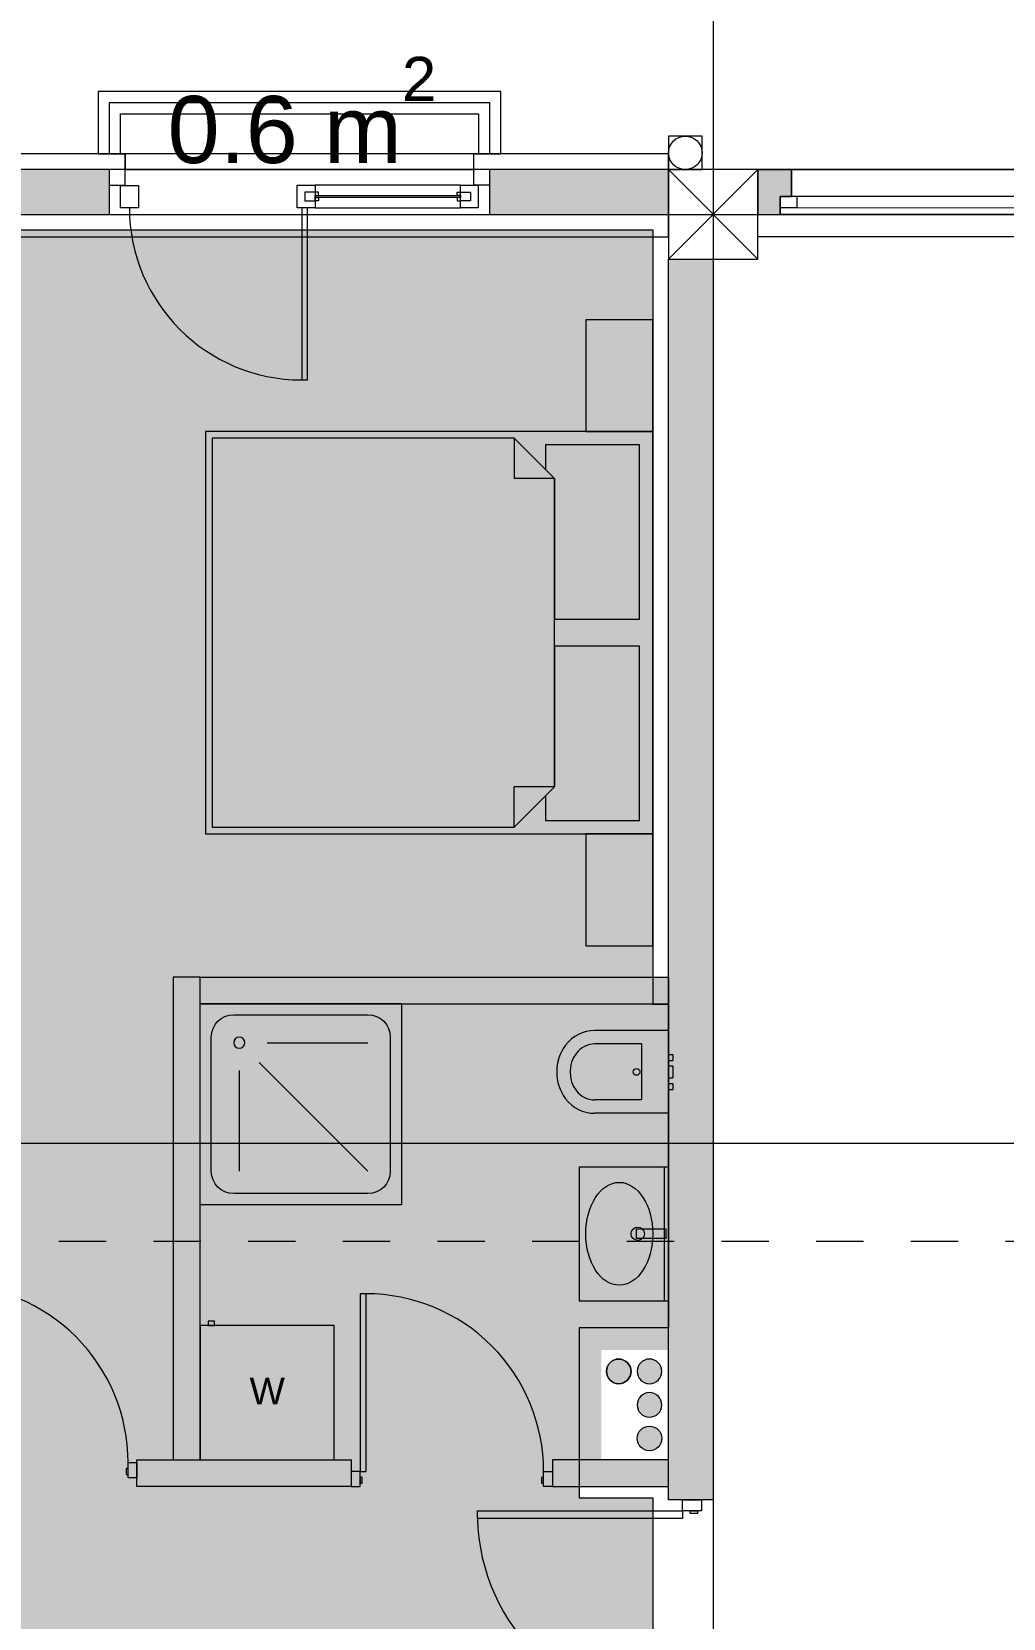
# Model space of a CAD drawing. Header units: millimetres. Extents: x 475159934 to 476245151, y 4620917055 to 4621447368.
# Drawn here: x 475280069 to 475284414, y 4621152927 to 4621160023 of the extents above; entities that cross this region are included whole.
import ezdxf
from ezdxf.enums import TextEntityAlignment as Align

# ---------------------------------------------------------------- set-up
doc = ezdxf.new("R2010")
doc.units = ezdxf.units.MM
doc.header["$MEASUREMENT"] = 0
doc.linetypes.add('Dashed', pattern=[423.333333, 211.666667, -211.666667])
for name, color, linetype, lineweight in [('2D Drafting - General_Pen_No__1_Pen_No__7', 7, 'Continuous', 0), ('2D Drafting - General_Pen_No__1_Pen_No__7_Pen_No__7', 7, 'Continuous', 0), ('2D Drafting - General_Pen_No__250_Pen_No__7_Pen_No__154', 154, 'Continuous', 0), ('2D Drafting - General_Pen_No__250_Pen_No__7_Pen_No__250', 7, 'Continuous', 0), ('2D Drafting - General_Pen_No__250_Pen_No__7_Pen_No__7', 7, 'Continuous', 0), ('2D Drafting - General_Pen_No__7_Pen_No__250', 7, 'Continuous', 0), ('2D Drafting - General_Pen_No__7_Pen_No__7_Pen_No__7', 7, 'Continuous', 0), ('Doors_Pen_No__7_Pen_No__7_Pen_No__7', 7, 'Continuous', 0), ('G-Anno-Nplt_Pen_No__151', 151, 'Continuous', 0), ('G-Anno-Nplt_Pen_No__4', 7, 'Continuous', 0), ('G-Anno-Nplt_Pen_No__7', 7, 'Continuous', 0), ('gegmebi_Pen_No__7_Pen_No__7', 7, 'Continuous', 0), ('kar-panjara_Pen_No__7_Pen_No__7_Pen_No__7', 7, 'Continuous', 0), ('New_2D Drafting - General_Pen_No__2_Pen_No__250', 7, 'Continuous', 0), ('New_Interior - Furniture _Pen_No__86', 86, 'Continuous', 0), ('New_reg_nak_Pen_No__7', 7, 'Continuous', 0), ('New_shenobebi_Pen_No__1', 1, 'Continuous', 0), ('New_shenobebi_Pen_No__7', 7, 'Continuous', 0), ('New_Structural - Bearing_Pen_No__250', 7, 'Continuous', 0), ('shaxtebi da milebi_Pen_No__1_Pen_No__1_Pen_No__1', 1, 'Continuous', 0), ('shaxtebi da milebi_Pen_No__5_Pen_No__5_Pen_No__5', 5, 'Continuous', 0), ('zoma_Pen_No__142', 142, 'Continuous', 0), ('zoma_Pen_No__5_Pen_No__5', 5, 'Continuous', 0)]:
    doc.layers.add(name, color=color, linetype=linetype, lineweight=lineweight)
for name, color, linetype in [('New_Interior - Furniture', 7, 'Continuous'), ('New_R03_Nakveti', 7, 'Continuous'), ('zoma', 7, 'Continuous')]:
    doc.layers.add(name, color=color, linetype=linetype)
for name, color, linetype, lineweight, true_color in [('New_Interior - Furniture _Pen_No__252', 7, 'Continuous', 0, 0x666666), ('New_R03_Nakveti_Pen_No__252', 7, 'Continuous', 0, 0x666666), ('shaxtebi da milebi_Pen_No__1_Pen_No__1_Pen_No__252', 7, 'Continuous', 0, 0x666666)]:
    doc.layers.add(name, color=color, linetype=linetype, lineweight=lineweight, true_color=true_color)
doc.styles.add('GENERATED_STYLE_1', font='arial.ttf')
doc.styles.add('GENERATED_STYLE_3', font='arial.ttf')
doc.dimstyles.new('GENERATED_STYLE__27', dxfattribs={"dimtxt": 0.18, "dimasz": 364.8, "dimexe": 0.18, "dimexo": 0.0625, "dimgap": 0, "dimtad": 0, "dimtih": 1, "dimtoh": 1, "dimdec": 4, "dimzin": 0, "dimdsep": 46, "dimcen": 0.09, "dimadec": 0, "dimazin": 0, "dimtfac": 1, "dimtdec": 4, "dimtmove": 0, "dimatfit": 3, "dimldrblk": 'ARROWHEAD_11', "dimfxl": 1, "dimtolj": 1, "dimtzin": 0, "dimarcsym": 0})
doc.dimstyles.new('GENERATED_STYLE__3', dxfattribs={"dimtxt": 200, "dimasz": 64.421331, "dimexe": 0.18, "dimexo": 3, "dimgap": 0, "dimtad": 1, "dimtih": 1, "dimtoh": 1, "dimlfac": 0.001, "dimzin": 0, "dimdsep": 46, "dimtxsty": 'GENERATED_STYLE_3', "dimblk": 'ARROWHEAD_2', "dimblk1": 'ARROWHEAD_2', "dimblk2": 'ARROWHEAD_2', "dimcen": 0.09, "dimclrd": 142, "dimclre": 142, "dimclrt": 142, "dimadec": 0, "dimazin": 0, "dimtfac": 1, "dimtdec": 4, "dimtmove": 0, "dimatfit": 3, "dimfxl": 1, "dimtolj": 1, "dimtzin": 0, "dimarcsym": 0})
doc.dimstyles.new('GENERATED_STYLE__6', dxfattribs={"dimtxt": 200, "dimasz": 64.421331, "dimexe": 0.18, "dimexo": 3, "dimgap": 0, "dimtad": 1, "dimlfac": 0.001, "dimzin": 0, "dimdsep": 46, "dimtxsty": 'GENERATED_STYLE_3', "dimblk": 'ARROWHEAD_2', "dimblk1": 'ARROWHEAD_2', "dimblk2": 'ARROWHEAD_2', "dimcen": 0.09, "dimclrd": 142, "dimclre": 142, "dimclrt": 142, "dimadec": 0, "dimazin": 0, "dimtfac": 1, "dimtdec": 4, "dimtmove": 0, "dimatfit": 3, "dimfxl": 1, "dimtolj": 1, "dimtzin": 0, "dimarcsym": 0})

# ---------------------------------------------------------------- blocks, each defined once
blk = doc.blocks.new('Bed Layout 23_2')
at = {"layer": 'New_R03_Nakveti_Pen_No__252', "color": 251, "linetype": 'Continuous', "lineweight": 0, "true_color": 0x666666}
for p, q in [((-900, 0), (-1399.9, 0)), ((-1399.9, 0), (-1399.9, -300)), ((-900, -300), (-900, 0)), ((900, 0), (-900, 0)), ((-900, 0), (-900, -2000)), ((1399.9, 0), (900, 0)), ((900, 0), (900, -300)), ((900, -2000), (900, 0)), ((1399.9, -300), (1399.9, 0)), ((-1399.9, -300), (-900, -300)), ((900, -300), (1399.9, -300)), ((-690, -440), (-870, -620)), ((0, -440), (-690, -440)), ((-690, -440), (-690, -620)), ((690, -440), (0, -440)), ((870, -620), (690, -440)), ((690, -440), (690, -620)), ((-870, -620), (-870, -1970)), ((-870, -620), (-690, -620)), ((870, -620), (690, -620)), ((870, -1970), (870, -620)), ((-870, -1970), (0, -1970)), ((0, -1970), (870, -1970)), ((-900, -2000), (900, -2000))]:
    blk.add_line(p, q, dxfattribs=at)
at = {"layer": 'New_R03_Nakveti_Pen_No__252', "color": 251, "linetype": 'Continuous', "lineweight": 0, "true_color": 0x666666, "flags": 128}
for points in [[(-60, -440), (-60, -60), (-840, -60), (-840, -480), (-730, -480), (-690, -440)], [(690, -440), (730, -480), (840, -480), (840, -60), (60, -60), (60, -440)]]:
    blk.add_lwpolyline(points, close=True, dxfattribs=at)
blk = doc.blocks.new('Shower Tray 26_3')
at = {"layer": 'New_Interior - Furniture _Pen_No__252', "color": 251, "linetype": 'Continuous', "lineweight": 0, "true_color": 0x666666}
for p, q in [((750, 850), (150, 850)), ((50, 750), (50, 150)), ((175, 300), (175, 750)), ((263.4, 263.4), (750, 750)), ((850, 150), (850, 750)), ((300, 175), (750, 175)), ((150, 50), (750, 50))]:
    blk.add_line(p, q, dxfattribs=at)
at = {"layer": 'New_Interior - Furniture _Pen_No__252', "color": 251, "linetype": 'Continuous', "lineweight": 0, "true_color": 0x666666, "flags": 128}
blk.add_lwpolyline([(900, 0), (900, 900), (0, 900), (0, 0)], close=True, dxfattribs=at)
at = {"layer": 'New_Interior - Furniture _Pen_No__252', "color": 251, "linetype": 'Continuous', "lineweight": 0, "true_color": 0x666666}
blk.add_circle((175, 175), 25, dxfattribs=at)
for centre, start, end in [((150, 750), 90, 180), ((750, 750), 0, 90), ((150, 150), 180, 270), ((750, 150), 270, 0)]:
    blk.add_arc(centre, 100, start, end, dxfattribs=at)
blk = doc.blocks.new('Bidet 26')
at = {"layer": 'New_Interior - Furniture _Pen_No__252', "color": 251, "linetype": 'Continuous', "lineweight": 0, "true_color": 0x666666}
for p, q in [((185, 0), (-185, 0)), ((-78.5, 20), (-74.5, 20)), ((-78.5, 0), (-78.5, 20)), ((-74.5, 20), (-65, 20)), ((-65, 20), (-55.5, 20)), ((-55.5, 20), (-51.5, 20)), ((-51.5, 0), (-51.5, 20)), ((-27, 20), (-19.1, 20)), ((-27, 0), (-27, 20)), ((-19.1, 20), (0, 20)), ((0, 20), (19.1, 20)), ((0, 0), (19.1, 0)), ((19.1, 20), (27, 20)), ((19.1, 0), (27, 0)), ((27, 0), (27, 20)), ((51.5, 20), (55.5, 20)), ((51.5, 0), (51.5, 20)), ((51.5, 0), (55.5, 0)), ((55.5, 20), (65, 20)), ((55.5, 0), (65, 0)), ((65, 20), (74.5, 20)), ((65, 0), (74.5, 0)), ((74.5, 20), (78.5, 20)), ((74.5, 0), (78.5, 0)), ((78.5, 0), (78.5, 20)), ((185, 0), (185, -330)), ((-185, 0), (-185, -330)), ((-78.5, 0), (-74.5, 0)), ((-74.5, 0), (-65, 0)), ((-65, 0), (-55.5, 0)), ((-55.5, 0), (-51.5, 0)), ((-27, 0), (-19.1, 0)), ((-19.1, 0), (0, 0)), ((-125, -120), (-125, -330)), ((-125, -120), (125, -120)), ((125, -120), (125, -330))]:
    blk.add_line(p, q, dxfattribs=at)
blk.add_circle((0, -142.5), 15, dxfattribs=at)
for centre, radius, start, end in [((-22.5, -330), 162.5, 180, 233.1301), ((-22.5, -330), 162.5, 180, 233.1301), ((-22.5, -330), 102.5, 180, 233.1301), ((22.5, -330), 102.5, 306.8699, 0), ((22.5, -330), 162.5, 306.8699, 0), ((0, -300), 140, 233.1301, 306.8699), ((0, -300), 200, 233.1301, 306.8699), ((0, -300), 200, 233.1301, 270)]:
    blk.add_arc(centre, radius, start, end, dxfattribs=at)
blk = doc.blocks.new('Multi-Basin Counter 26')
at = {"layer": 'New_Interior - Furniture _Pen_No__252', "color": 251, "linetype": 'Continuous', "lineweight": 0, "true_color": 0x666666}
for p, q in [((-300, 0), (300, 0)), ((-300, -400), (-300, 0)), ((300, -400), (300, 0)), ((-300, -20), (300, -20)), ((-300, -400), (300, -400))]:
    blk.add_line(p, q, dxfattribs=at)
at = {"layer": 'New_Interior - Furniture _Pen_No__252', "color": 251, "linetype": 'Continuous', "lineweight": 0, "true_color": 0x666666, "flags": 128}
blk.add_lwpolyline([(-20, -145), (20, -145), (20, -10), (-20, -10)], close=True, dxfattribs=at)
at = {"layer": 'New_Interior - Furniture _Pen_No__252', "color": 251, "linetype": 'Continuous', "lineweight": 0, "true_color": 0x666666}
blk.add_circle((0, -137.1895), 30, dxfattribs=at)
blk.add_ellipse((0, -220), major_axis=(230, 0), ratio=0.652173913, dxfattribs=at)
blk = doc.blocks.new('Washer 26')
at = {"layer": 'New_Interior - Furniture _Pen_No__252', "color": 251, "linetype": 'Continuous', "lineweight": 0, "true_color": 0x666666, "flags": 128}
for points in [[(-300, 0), (-300, -600), (300, -600), (300, 0)], [(-263.5, 0), (-236.5, 0), (-236.5, 20), (-263.5, 20)], [(-263.5, 0), (-236.5, 0), (-236.5, 20), (-263.5, 20)]]:
    blk.add_lwpolyline(points, close=True, dxfattribs=at)
at = {"layer": 'New_Interior - Furniture _Pen_No__86', "color": 86, "lineweight": 0, "style": 'GENERATED_STYLE_3'}
blk.add_attdef('stDisplayText', text='', height=120, dxfattribs=at).set_placement((0, -293.1), align=Align.MIDDLE_CENTER)
blk = doc.blocks.new('*D883', base_point=(475826095.8, 4621095193.2))
at = {"layer": 'zoma_Pen_No__142', "color": 142, "linetype": 'Continuous', "lineweight": 0, "transparency": 16777216}
for p, q in [((475276441.2, 4621137897.2), (475276392.3, 4621137812.4)), ((475276416.8, 4621137791.2), (475276416.8, 4621137918.4)), ((475282941.2, 4621137897.2), (475282892.3, 4621137812.4)), ((475282916.8, 4621137791.2), (475282916.8, 4621137918.4)), ((475276416.8, 4621137854.8), (475282916.8, 4621137854.8))]:
    blk.add_line(p, q, dxfattribs=at)
at = {"layer": 'zoma_Pen_No__142', "color": 142, "lineweight": 0, "transparency": 16777216, "char_height": 200, "attachment_point": 7, "style": 'GENERATED_STYLE_3'}
for s, insert in [('\\A1;{\\pql;\\fArial|b0|i0|c204|p0;\\W1.000000;0.40}', (475276441.3, 4621137894.8)), ('\\A1;{\\pql;\\fArial|b0|i0|c204|p0;\\W1.000000;6.50}', (475279399.9, 4621137894.8)), ('\\A1;{\\pql;\\fArial|b0|i0|c204|p0;\\W1.000000;0.40}', (475282358.4, 4621137894.8))]:
    blk.add_mtext(s, dxfattribs=dict(at, insert=insert))
blk = doc.blocks.new('ARROWHEAD_2')
at = {"color": 0, "linetype": 'Continuous', "lineweight": 0}
for p, q in [((0, 0), (-1, 0)), ((-0.38, -0.66), (0.38, 0.66))]:
    blk.add_line(p, q, dxfattribs=at)
blk = doc.blocks.new('*D884', base_point=(475826095.8, 4621095193.2))
at = {"layer": 'zoma_Pen_No__142', "color": 142, "linetype": 'Continuous', "lineweight": 0, "transparency": 16777216}
for p, q in [((475282941.2, 4621137897.2), (475282892.3, 4621137812.4)), ((475282916.8, 4621137791.2), (475282916.8, 4621137918.4)), ((475283341.2, 4621137897.2), (475283292.3, 4621137812.4)), ((475283316.8, 4621137791.2), (475283316.8, 4621137918.4)), ((475282916.8, 4621137854.8), (475283316.8, 4621137854.8))]:
    blk.add_line(p, q, dxfattribs=at)
blk = doc.blocks.new('*D885', base_point=(475826095.8, 4621095193.2))
at = {"layer": 'zoma_Pen_No__142', "color": 142, "linetype": 'Continuous', "lineweight": 0, "transparency": 16777216}
for p, q in [((475283341.2, 4621137897.2), (475283292.3, 4621137812.4)), ((475283316.8, 4621137791.2), (475283316.8, 4621137918.4)), ((475289841.2, 4621137897.2), (475289792.3, 4621137812.4)), ((475289816.8, 4621137791.2), (475289816.8, 4621137918.4)), ((475283316.8, 4621137854.8), (475289816.8, 4621137854.8))]:
    blk.add_line(p, q, dxfattribs=at)
at = {"layer": 'zoma_Pen_No__142', "color": 142, "lineweight": 0, "transparency": 16777216, "char_height": 200, "attachment_point": 7, "style": 'GENERATED_STYLE_3'}
for s, insert in [('\\A1;{\\pql;\\fArial|b0|i0|c204|p0;\\W1.000000;6.50}', (475286299.9, 4621137894.8)), ('\\A1;{\\pql;\\fArial|b0|i0|c204|p0;\\W1.000000;0.40}', (475289258.4, 4621137894.8))]:
    blk.add_mtext(s, dxfattribs=dict(at, insert=insert))
blk = doc.blocks.new('*D906', base_point=(475826095.8, 4621095193.2))
at = {"layer": 'zoma_Pen_No__142', "color": 142, "linetype": 'Continuous', "lineweight": 0, "transparency": 16777216}
for p, q in [((475276436.3, 4621161611.3), (475276387.3, 4621161526.6)), ((475276411.8, 4621161505.4), (475276411.8, 4621161632.5)), ((475282936.3, 4621161611.3), (475282887.3, 4621161526.6)), ((475282911.8, 4621161505.4), (475282911.8, 4621161632.5)), ((475276411.8, 4621161569), (475282911.8, 4621161569))]:
    blk.add_line(p, q, dxfattribs=at)
at = {"layer": 'zoma_Pen_No__142', "color": 142, "lineweight": 0, "transparency": 16777216, "char_height": 200, "attachment_point": 7, "style": 'GENERATED_STYLE_3'}
for s, insert in [('\\A1;{\\pql;\\fArial|b0|i0|c204|p0;\\W1.000000;0.40}', (475276436.3, 4621161609)), ('\\A1;{\\pql;\\fArial|b0|i0|c204|p0;\\W1.000000;6.50}', (475279394.9, 4621161609)), ('\\A1;{\\pql;\\fArial|b0|i0|c204|p0;\\W1.000000;0.40}', (475282353.5, 4621161609))]:
    blk.add_mtext(s, dxfattribs=dict(at, insert=insert))
blk = doc.blocks.new('*D907', base_point=(475826095.8, 4621095193.2))
at = {"layer": 'zoma_Pen_No__142', "color": 142, "linetype": 'Continuous', "lineweight": 0, "transparency": 16777216}
for p, q in [((475282936.3, 4621161611.3), (475282887.3, 4621161526.6)), ((475282911.8, 4621161505.4), (475282911.8, 4621161632.5)), ((475283336.3, 4621161611.3), (475283287.3, 4621161526.6)), ((475283311.8, 4621161505.4), (475283311.8, 4621161632.5)), ((475282911.8, 4621161569), (475283311.8, 4621161569))]:
    blk.add_line(p, q, dxfattribs=at)
blk = doc.blocks.new('*D908', base_point=(475826095.8, 4621095193.2))
at = {"layer": 'zoma_Pen_No__142', "color": 142, "linetype": 'Continuous', "lineweight": 0, "transparency": 16777216}
for p, q in [((475283336.3, 4621161611.3), (475283287.3, 4621161526.6)), ((475283311.8, 4621161505.4), (475283311.8, 4621161632.5)), ((475289836.3, 4621161611.3), (475289787.3, 4621161526.6)), ((475289811.8, 4621161505.4), (475289811.8, 4621161632.5)), ((475283311.8, 4621161569), (475289811.8, 4621161569))]:
    blk.add_line(p, q, dxfattribs=at)
at = {"layer": 'zoma_Pen_No__142', "color": 142, "lineweight": 0, "transparency": 16777216, "char_height": 200, "attachment_point": 7, "style": 'GENERATED_STYLE_3'}
for s, insert in [('\\A1;{\\pql;\\fArial|b0|i0|c204|p0;\\W1.000000;6.50}', (475286294.9, 4621161609)), ('\\A1;{\\pql;\\fArial|b0|i0|c204|p0;\\W1.000000;0.40}', (475289253.5, 4621161609))]:
    blk.add_mtext(s, dxfattribs=dict(at, insert=insert))
blk = doc.blocks.new('*D968', base_point=(475826095.8, 4621095193.2))
at = {"layer": 'zoma_Pen_No__142', "color": 142, "linetype": 'Continuous', "lineweight": 0, "transparency": 16777216}
for p, q in [((475300055.4, 4621159406.2), (475299928.2, 4621159406.2)), ((475300034.2, 4621159381.7), (475299949.4, 4621159430.6)), ((475299991.8, 4621159406.2), (475299991.8, 4621159447.6)), ((475299991.8, 4621140051.5), (475299991.8, 4621159406.2)), ((475300055.4, 4621140051.5), (475299928.2, 4621140051.5)), ((475299949.4, 4621140076), (475300034.2, 4621140027.1)), ((475299991.8, 4621140010.1), (475299991.8, 4621140051.5))]:
    blk.add_line(p, q, dxfattribs=at)
at = {"layer": 'zoma_Pen_No__142', "color": 142, "lineweight": 0, "transparency": 16777216, "insert": (475299951.8, 4621149385.6), "char_height": 200, "attachment_point": 7, "rotation": 90, "style": 'GENERATED_STYLE_3'}
blk.add_mtext('\\A1;{\\pql;\\fArial|b0|i0|c204|p0;\\W1.000000;19.35}', dxfattribs=at)
blk = doc.blocks.new('*D982', base_point=(475826095.8, 4621095193.2))
at = {"layer": 'zoma_Pen_No__142', "color": 142, "linetype": 'Continuous', "lineweight": 0, "transparency": 16777216}
for p, q in [((475299274.8, 4621159406.2), (475299147.7, 4621159406.2)), ((475299253.6, 4621159381.7), (475299168.8, 4621159430.6)), ((475299211.2, 4621159406.2), (475299211.2, 4621159447.6)), ((475299211.2, 4621159006.2), (475299211.2, 4621159406.2)), ((475299168.8, 4621159030.6), (475299253.6, 4621158981.7)), ((475299274.8, 4621159006.2), (475299147.7, 4621159006.2))]:
    blk.add_line(p, q, dxfattribs=at)
blk = doc.blocks.new('ARROWHEAD_11')
at = {"color": 0, "linetype": 'Continuous', "lineweight": 0}
blk.add_line((0, 0), (-1, 0), dxfattribs=at)
at = {"color": 0, "linetype": 'Continuous', "lineweight": 0, "const_width": 0.25, "flags": 128}
blk.add_lwpolyline([(-0.125, 0, 1), (0.125, 0, 1)], format="xyb", close=True, dxfattribs=at)

msp = doc.modelspace()

# ---------------------------------------------------------------- hatches: boundary and pattern name
at = {"layer": '2D Drafting - General_Pen_No__250_Pen_No__7_Pen_No__154', "linetype": 'Continuous', "lineweight": 0}
msp.add_hatch(color=154, dxfattribs=at).paths.add_polyline_path([(475283316.775, 4621159406.167), (475283316.775, 4621159206.167), (475283416.775, 4621159206.167), (475283416.775, 4621159286.051), (475283466.777, 4621159286.051), (475283466.777, 4621159406.167), (475283416.775, 4621159406.167)])
at = {"layer": '2D Drafting - General_Pen_No__250_Pen_No__7_Pen_No__7', "linetype": 'Continuous', "lineweight": 0}
for points in [[(475279517.121, 4621159206.124), (475280416.738, 4621159206.124), (475280416.738, 4621159406.16), (475279517.121, 4621159406.167)], [(475282116.956, 4621159206.167), (475282916.775, 4621159206.167), (475282916.775, 4621159406.167), (475282116.956, 4621159406.167)], [(475283116.775, 4621159006.167), (475283116.775, 4621153456.124), (475282916.775, 4621153456.124), (475282916.775, 4621159006.167)], [(475280702.49, 4621155793.812), (475280702.434, 4621153636.187), (475280822.434, 4621153636.183), (475280822.49, 4621155793.809)], [(475280822.49, 4621155793.804), (475282916.775, 4621155793.804), (475282916.775, 4621155673.804), (475280822.49, 4621155673.804)], [(475282916.775, 4621154226.5), (475282516.775, 4621154226.5), (475282516.775, 4621153536.481), (475282916.775, 4621153536.481), (475282916.775, 4621153636.128), (475282616.775, 4621153636.128), (475282616.775, 4621154126.147), (475282916.775, 4621154126.147)], [(475280539.698, 4621153636.137), (475281497.964, 4621153636.137), (475281497.964, 4621153516.137), (475280539.698, 4621153516.137)], [(475282397.967, 4621153636.143), (475282397.964, 4621153516.143), (475282916.793, 4621153516.129), (475282916.793, 4621153636.129)]]:
    msp.add_hatch(color=7, dxfattribs=at).paths.add_polyline_path(points)
at = {"layer": 'G-Anno-Nplt_Pen_No__151', "linetype": 'Continuous', "lineweight": 0, "true_color": 0x1f2f3f}
msp.add_hatch(color=169, dxfattribs=at).paths.add_polyline_path([(475276286.774, 4621150945.972), (475276486.775, 4621150945.972), (475276686.775, 4621150945.972), (475276686.775, 4621152816.355), (475276286.775, 4621152816.355), (475276286.775, 4621158036.167), (475279786.957, 4621158036.167), (475279786.957, 4621159136.167), (475282846.775, 4621159136.167), (475282846.775, 4621158936.167), (475282846.775, 4621155673.804), (475282916.775, 4621155673.804), (475282916.775, 4621154226.5), (475282516.808, 4621154226.5), (475282516.808, 4621153466.124), (475282846.775, 4621153466.124), (475282846.775, 4621152076.167), (475282846.775, 4621151876.167), (475280146.35, 4621151876.167), (475280146.35, 4621146476.167), (475276286.774, 4621146476.167)])
at = {"layer": 'shaxtebi da milebi_Pen_No__1_Pen_No__1_Pen_No__1', "linetype": 'Continuous', "lineweight": 0}
msp.add_hatch(color=1, dxfattribs=at).paths.add_polyline_path([(475282831.775, 4621153786.128, 1), (475282831.775, 4621153676.128, 1)])
at = {"layer": 'shaxtebi da milebi_Pen_No__1_Pen_No__1_Pen_No__252', "linetype": 'Continuous', "lineweight": 0, "true_color": 0x666666}
for points in [[(475282694.51, 4621154086.128, 1), (475282694.51, 4621153976.128, 1)], [(475282831.794, 4621154086.128, 1), (475282831.794, 4621153976.128, 1)], [(475282831.794, 4621153936.128, 1), (475282831.794, 4621153826.128, 1)]]:
    msp.add_hatch(color=251, dxfattribs=at).paths.add_polyline_path(points)
at = {"layer": 'shaxtebi da milebi_Pen_No__5_Pen_No__5_Pen_No__5', "linetype": 'Continuous', "lineweight": 0}
for points in [[(475282831.775, 4621154086.128, 1), (475282831.775, 4621153976.128, 1)], [(475282831.775, 4621153936.128, 1), (475282831.775, 4621153826.128, 1)]]:
    msp.add_hatch(color=5, dxfattribs=at).paths.add_polyline_path(points)

# ---------------------------------------------------------------- linework, layer by layer
at = {"layer": '2D Drafting - General_Pen_No__1_Pen_No__7', "color": 7, "linetype": 'Continuous', "lineweight": 0}
for p, q in [((475283316.775, 4621159006.167), (475282916.775, 4621159406.167)), ((475282916.775, 4621159006.167), (475283316.775, 4621159406.167))]:
    msp.add_line(p, q, dxfattribs=at)
at = {"layer": '2D Drafting - General_Pen_No__1_Pen_No__7', "color": 7, "linetype": 'Continuous', "lineweight": 0, "flags": 128}
for points in [[(475276416.775, 4621159106.167), (475282916.775, 4621159106.167), (475282916.775, 4621159406.167), (475276416.775, 4621159406.167)], [(475282916.775, 4621159006.167), (475283316.775, 4621159006.167), (475283316.775, 4621159406.167), (475282916.775, 4621159406.167)], [(475289816.775, 4621159106.167), (475283316.775, 4621159106.167), (475283316.775, 4621159406.167), (475289816.775, 4621159406.167)]]:
    msp.add_lwpolyline(points, close=True, dxfattribs=at)
at = {"layer": '2D Drafting - General_Pen_No__1_Pen_No__7', "color": 7, "linetype": 'Continuous', "lineweight": 0}
msp.add_circle((475282991.775, 4621159481.167), 75, dxfattribs=at)
at = {"layer": '2D Drafting - General_Pen_No__1_Pen_No__7_Pen_No__7', "color": 7, "linetype": 'Continuous', "lineweight": 0}
msp.add_arc((475282955.023, 4621153398.402), 893.239, 181.603806, 271.603806, dxfattribs=at)
at = {"layer": '2D Drafting - General_Pen_No__250_Pen_No__7_Pen_No__250', "color": 7, "linetype": 'Continuous', "lineweight": 0, "flags": 128}
for points in [[(475283116.775, 4621159006.167), (475283116.775, 4621153456.124), (475282916.775, 4621153456.124), (475282916.775, 4621159006.167)], [(475280702.49, 4621155793.812), (475280702.434, 4621153636.187), (475280822.434, 4621153636.183), (475280822.49, 4621155793.809)], [(475280822.49, 4621155793.804), (475282916.775, 4621155793.804), (475282916.775, 4621155673.804), (475280822.49, 4621155673.804)], [(475280539.698, 4621153636.137), (475281497.964, 4621153636.137), (475281497.964, 4621153516.137), (475280539.698, 4621153516.137)], [(475282397.967, 4621153636.143), (475282397.964, 4621153516.143), (475282916.793, 4621153516.129), (475282916.793, 4621153636.129)]]:
    msp.add_lwpolyline(points, close=True, dxfattribs=at)
at = {"layer": '2D Drafting - General_Pen_No__250_Pen_No__7_Pen_No__7', "color": 7, "linetype": 'Continuous', "lineweight": 0, "flags": 128}
for points in [[(475279517.121, 4621159206.124), (475280416.738, 4621159206.124), (475280416.738, 4621159406.16), (475279517.121, 4621159406.167)], [(475282116.956, 4621159206.167), (475282916.775, 4621159206.167), (475282916.775, 4621159406.167), (475282116.956, 4621159406.167)], [(475283316.775, 4621159406.167), (475283316.775, 4621159206.167), (475283416.775, 4621159206.167), (475283416.775, 4621159286.051), (475283466.777, 4621159286.051), (475283466.777, 4621159406.167), (475283416.775, 4621159406.167)]]:
    msp.add_lwpolyline(points, close=True, dxfattribs=at)
at = {"layer": '2D Drafting - General_Pen_No__7_Pen_No__250', "color": 7, "linetype": 'Continuous', "lineweight": 0, "flags": 128}
for points in [[(475280416.738, 4621159336.074), (475280486.753, 4621159336.073), (475280486.754, 4621159476.335)], [(475282116.739, 4621159336.125), (475282046.724, 4621159336.125), (475282046.723, 4621159476.387)]]:
    msp.add_lwpolyline(points, dxfattribs=at)
at = {"layer": '2D Drafting - General_Pen_No__7_Pen_No__7_Pen_No__7', "color": 7, "linetype": 'Continuous', "lineweight": 0, "flags": 128}
msp.add_lwpolyline([(475281986.25, 4621159335.948), (475281336.25, 4621159335.92), (475281336.254, 4621159235.981), (475281986.254, 4621159236.009)], close=True, dxfattribs=at)
at = {"layer": '2D Drafting - General_Pen_No__7_Pen_No__7_Pen_No__7', "color": 7, "linetype": 'Continuous', "lineweight": 0}
for centre, radius, start, end in [((475281276.565, 4621159235.968), 770.311, 180.005711, 270.0025313), ((475279705.876, 4621153623.341), 794.311, 359.9998025, 90.001484), ((475281564.142, 4621153583.899), 794.311, 359.9983173, 90)]:
    msp.add_arc(centre, radius, start, end, dxfattribs=at)
at = {"layer": 'Doors_Pen_No__7_Pen_No__7_Pen_No__7', "color": 7, "linetype": 'Continuous', "lineweight": 0, "flags": 128}
for points in [[(475281303.232, 4621159235.969), (475281276.565, 4621159235.968), (475281276.599, 4621158465.656), (475281303.266, 4621158465.658)], [(475281537.475, 4621153583.899), (475281564.142, 4621153583.899), (475281564.142, 4621154378.21), (475281537.475, 4621154378.21)], [(475280491.3, 4621153570.004), (475280500.189, 4621153570.005), (475280500.188, 4621153596.671), (475280491.299, 4621153596.671)], [(475280539.7, 4621153555.606), (475280500.189, 4621153555.605), (475280500.187, 4621153623.338), (475280539.698, 4621153623.339)], [(475281497.964, 4621153516.166), (475281537.475, 4621153516.166), (475281537.475, 4621153583.899), (475281497.964, 4621153583.899)], [(475282397.964, 4621153516.143), (475282358.453, 4621153516.143), (475282358.453, 4621153583.876), (475282397.964, 4621153583.876)], [(475281537.475, 4621153530.566), (475281546.364, 4621153530.566), (475281546.364, 4621153557.233), (475281537.475, 4621153557.233)], [(475282349.564, 4621153530.543), (475282358.453, 4621153530.543), (475282358.453, 4621153557.209), (475282349.564, 4621153557.209)], [(475283064.689, 4621153456.124), (475283064.689, 4621153406.735), (475282980.023, 4621153406.735), (475282980.023, 4621153456.124)], [(475282980.023, 4621153406.735), (475282980.023, 4621153373.402), (475282062.134, 4621153373.402), (475282062.134, 4621153406.735)], [(475283046.689, 4621153406.735), (475283046.689, 4621153395.624), (475283013.356, 4621153395.624), (475283013.356, 4621153406.735)]]:
    msp.add_lwpolyline(points, close=True, dxfattribs=at)
at = {"layer": 'G-Anno-Nplt_Pen_No__4', "color": 7, "linetype": 'Continuous', "lineweight": 0, "flags": 128}
for points in [[(475282166.739, 4621159756.124), (475280366.738, 4621159756.124), (475280366.739, 4621159476.111), (475280486.747, 4621159476.111), (475280486.747, 4621159406.333), (475282046.725, 4621159406.347), (475282046.725, 4621159476.111), (475282166.739, 4621159476.111)], [(475276286.774, 4621150945.972), (475276486.775, 4621150945.972), (475276686.775, 4621150945.972), (475276686.775, 4621152816.355), (475276286.775, 4621152816.355), (475276286.775, 4621158036.167), (475279786.957, 4621158036.167), (475279786.957, 4621159136.167), (475282846.775, 4621159136.167), (475282846.775, 4621158936.167), (475282846.775, 4621155673.804), (475282916.775, 4621155673.804), (475282916.775, 4621154226.5), (475282516.808, 4621154226.5), (475282516.808, 4621153466.124), (475282846.775, 4621153466.124), (475282846.775, 4621152076.167), (475282846.775, 4621151876.167), (475280146.35, 4621151876.167), (475280146.35, 4621146476.167), (475276286.774, 4621146476.167)]]:
    msp.add_lwpolyline(points, close=True, dxfattribs=at)
at = {"layer": 'gegmebi_Pen_No__7_Pen_No__7', "color": 7, "linetype": 'Continuous', "lineweight": 0}
for p, q in [((475283066.775, 4621159556.167), (475282916.775, 4621159556.167)), ((475282916.775, 4621159556.167), (475282916.775, 4621159406.167)), ((475283066.775, 4621159406.167), (475283066.775, 4621159556.167)), ((475282916.775, 4621159406.167), (475283066.775, 4621159406.167))]:
    msp.add_line(p, q, dxfattribs=at)
at = {"layer": 'kar-panjara_Pen_No__7_Pen_No__7_Pen_No__7', "color": 7, "linetype": 'Continuous', "lineweight": 0, "flags": 128}
for points in [[(475280466.25, 4621159335.899), (475280546.25, 4621159335.903), (475280546.254, 4621159235.903), (475280466.254, 4621159235.899)], [(475281256.25, 4621159335.977), (475281336.25, 4621159335.981), (475281336.254, 4621159235.981), (475281256.254, 4621159235.977)], [(475281986.25, 4621159335.948), (475282066.25, 4621159335.952), (475282066.254, 4621159235.952), (475281986.254, 4621159235.948)], [(475281291.253, 4621159265.979), (475281336.253, 4621159265.981), (475281336.252, 4621159280.981), (475281336.252, 4621159290.981), (475281351.252, 4621159290.981), (475281351.251, 4621159305.981), (475281291.251, 4621159305.979)], [(475281986.252, 4621159281.009), (475281336.252, 4621159280.981), (475281336.252, 4621159290.981), (475281986.252, 4621159291.009)], [(475281351.253, 4621159265.981), (475281336.253, 4621159265.981), (475281336.252, 4621159280.981), (475281351.252, 4621159280.981)], [(475282031.253, 4621159266.011), (475281986.253, 4621159266.009), (475281986.252, 4621159281.009), (475281986.252, 4621159291.009), (475281971.252, 4621159291.009), (475281971.251, 4621159306.009), (475282031.251, 4621159306.011)], [(475281971.253, 4621159266.009), (475281986.253, 4621159266.009), (475281986.252, 4621159281.009), (475281971.252, 4621159281.009)]]:
    msp.add_lwpolyline(points, close=True, dxfattribs=at)
at = {"layer": 'New_reg_nak_Pen_No__7', "color": 7, "linetype": 'Continuous', "lineweight": 0, "flags": 128}
msp.add_lwpolyline([(475282916.775, 4621159406.167), (475282916.775, 4621159476.167), (475279517.121, 4621159476.167), (475279517.121, 4621159406.167)], dxfattribs=at)
at = {"layer": 'New_shenobebi_Pen_No__1', "color": 1, "linetype": 'Dashed', "lineweight": 0}
msp.add_lwpolyline([(475301569.026, 4621154611.49), (475255555.776, 4621154611.49), (475255555.776, 4621150456.854), (475228397.958, 4621150456.854)], dxfattribs=at)
at = {"layer": 'New_shenobebi_Pen_No__7', "color": 7, "linetype": 'Continuous', "lineweight": 0}
for p, q in [((475280416.739, 4621159706.124), (475282116.739, 4621159706.124)), ((475280416.739, 4621159476.167), (475280416.739, 4621159706.124)), ((475282116.739, 4621159706.124), (475282116.739, 4621159476.167)), ((475280466.739, 4621159656.124), (475282066.739, 4621159656.124)), ((475280466.739, 4621159476.167), (475280466.739, 4621159656.124)), ((475282066.739, 4621159656.124), (475282066.739, 4621159476.167))]:
    msp.add_line(p, q, dxfattribs=at)
at = {"layer": 'New_Structural - Bearing_Pen_No__250', "color": 7, "linetype": 'Continuous', "lineweight": 0}
for p, q in [((475283466.781, 4621159406.051), (475283466.777, 4621159286.051)), ((475284966.781, 4621159406.004), (475283466.781, 4621159406.051)), ((475283416.777, 4621159286.052), (475283416.776, 4621159236.052)), ((475283416.777, 4621159286.052), (475283416.776, 4621159236.052)), ((475283491.777, 4621159286.05), (475283416.777, 4621159286.052)), ((475283466.777, 4621159286.051), (475283416.777, 4621159286.052)), ((475283466.777, 4621159286.051), (475283416.777, 4621159286.052)), ((475283491.776, 4621159236.05), (475283491.777, 4621159286.05)), ((475284941.777, 4621159286.005), (475283491.777, 4621159286.05)), ((475283416.776, 4621159236.052), (475283416.775, 4621159206.052)), ((475285016.775, 4621159206.003), (475283416.775, 4621159206.052)), ((475283416.776, 4621159236.052), (475283491.776, 4621159236.05)), ((475283491.776, 4621159236.05), (475284941.776, 4621159236.005))]:
    msp.add_line(p, q, dxfattribs=at)
at = {"layer": 'shaxtebi da milebi_Pen_No__1_Pen_No__1_Pen_No__1', "color": 1, "linetype": 'Continuous', "lineweight": 0, "flags": 128}
msp.add_lwpolyline([(475282831.775, 4621153786.128, -1), (475282831.775, 4621153676.128, -1)], format="xyb", close=True, dxfattribs=at)
at = {"layer": 'shaxtebi da milebi_Pen_No__1_Pen_No__1_Pen_No__252', "color": 251, "linetype": 'Continuous', "lineweight": 0, "true_color": 0x666666, "flags": 128}
for points in [[(475282694.51, 4621154086.128, 1), (475282694.51, 4621153976.128, 1)], [(475282694.51, 4621154086.128, -1), (475282694.51, 4621153976.128, -1)], [(475282831.794, 4621154086.128, 1), (475282831.794, 4621153976.128, 1)], [(475282831.794, 4621153936.128, 1), (475282831.794, 4621153826.128, 1)]]:
    msp.add_lwpolyline(points, format="xyb", close=True, dxfattribs=at)
at = {"layer": 'shaxtebi da milebi_Pen_No__5_Pen_No__5_Pen_No__5', "color": 5, "linetype": 'Continuous', "lineweight": 0, "flags": 128}
for points in [[(475282831.775, 4621154086.128, 1), (475282831.775, 4621153976.128, 1)], [(475282831.775, 4621153936.128, 1), (475282831.775, 4621153826.128, 1)]]:
    msp.add_lwpolyline(points, format="xyb", close=True, dxfattribs=at)
at = {"layer": 'zoma_Pen_No__5_Pen_No__5', "color": 5, "linetype": 'Continuous', "lineweight": 0}
for p, q in [((475283116.775, 4621162687.143), (475283116.775, 4621134452.213)), ((475229336.224, 4621159206.16), (475300763.831, 4621159206.16)), ((475229336.224, 4621155051.525), (475300763.831, 4621155051.525))]:
    msp.add_line(p, q, dxfattribs=at)

# ---------------------------------------------------------------- block references
at = {"layer": 'New_Interior - Furniture', "color": 1, "linetype": 'Continuous', "lineweight": 0, "xscale": -1, "zscale": 1000, "rotation": 180}
msp.add_blockref('Shower Tray 26_3', (475280822.463, 4621155676.16), dxfattribs=at)
at = {"layer": 'New_Interior - Furniture', "color": 1, "linetype": 'Continuous', "lineweight": 0, "zscale": 1000, "rotation": 270}
for name, p in [('Bidet 26', (475282916.783, 4621155370.463)), ('Multi-Basin Counter 26', (475282916.757, 4621154646.511))]:
    msp.add_blockref(name, p, dxfattribs=at)
at = {"layer": 'New_Interior - Furniture', "color": 1, "linetype": 'Continuous', "lineweight": 0, "zscale": 1000}
msp.add_blockref('Washer 26', (475281122.449, 4621154236.183), dxfattribs=at).add_auto_attribs({'stDisplayText': 'W'})
at = {"layer": 'New_R03_Nakveti', "color": 7, "linetype": 'Continuous', "lineweight": 0, "zscale": 1000, "rotation": 269.9970273048938}
msp.add_blockref('Bed Layout 23_2', (475282846.847, 4621157334.865), dxfattribs=at)

# ---------------------------------------------------------------- texts
at = {"layer": 'G-Anno-Nplt_Pen_No__7', "color": 7, "lineweight": 0, "insert": (475280676.739, 4621159431.228), "char_height": 300, "attachment_point": 7, "style": 'GENERATED_STYLE_1'}
msp.add_mtext('{\\fArial|b0|i0|c204|p0;0.6 m{\\H0.66x;\\S2^  ;}}', dxfattribs=at)

# ---------------------------------------------------------------- dimensions: what is measured, and where the dimension line sits
at = {"layer": 'zoma', "color": 142, "linetype": 'Continuous', "lineweight": 0}
for base, p1, p2, picture, middle in [((475282911.802, 4621161568.965), (475276411.8, 4621156884.47), (475282911.802, 4621156884.47), '*D906', (475279653.797, 4621161708.965)), ((475289811.8, 4621161568.965), (475283311.8, 4621156884.47), (475289811.8, 4621156884.47), '*D908', (475286553.796, 4621161708.965)), ((475283311.8, 4621161568.965), (475282911.802, 4621156884.47), (475283311.8, 4621156884.47), '*D907', (475282612.381, 4621161708.965)), ((475282916.776, 4621137854.781), (475276416.774, 4621155105.147), (475282916.776, 4621155105.147), '*D883', (475279658.771, 4621137994.781)), ((475283316.774, 4621137854.781), (475282916.776, 4621155105.147), (475283316.774, 4621155105.147), '*D884', (475282617.355, 4621137994.781)), ((475289816.774, 4621137854.781), (475283316.774, 4621155105.147), (475289816.774, 4621155105.147), '*D885', (475286558.77, 4621137994.781))]:
    dim = msp.add_linear_dim(base=base, p1=p1, p2=p2, dimstyle='GENERATED_STYLE__3', dxfattribs=at)
    dim.commit()
    dim.dimension.update_dxf_attribs({"geometry": picture, "text_midpoint": middle, "dimtype": 160})
for base, p1, picture, middle in [((475299991.81, 4621159406.159), (475233700.384, 4621140051.524), '*D968', (475299851.81, 4621149720.668)), ((475299211.225, 4621159406.159), (475297124.343, 4621159006.167), '*D982', (475299071.225, 4621158706.746))]:
    dim = msp.add_linear_dim(base=base, p1=p1, p2=(475255415.89, 4621159406.159), angle=90, dimstyle='GENERATED_STYLE__6', dxfattribs=at)
    dim.commit()
    dim.dimension.update_dxf_attribs({"geometry": picture, "text_midpoint": middle, "dimtype": 160, "text_rotation": 90})

# ---------------------------------------------------------------- leaders
at = {"layer": 'New_2D Drafting - General_Pen_No__2_Pen_No__250', "color": 7, "linetype": 'Continuous', "lineweight": 0, "annotation_type": 0, "has_hookline": 1, "hookline_direction": 0, "text_width": 1944.787}
msp.add_leader([(475278860.244, 4621156746.083), (475278860.244, 4621163328.41), (475279860.244, 4621163279.347)], dimstyle='GENERATED_STYLE__27', dxfattribs=at)

doc.saveas('drawing.dxf')
